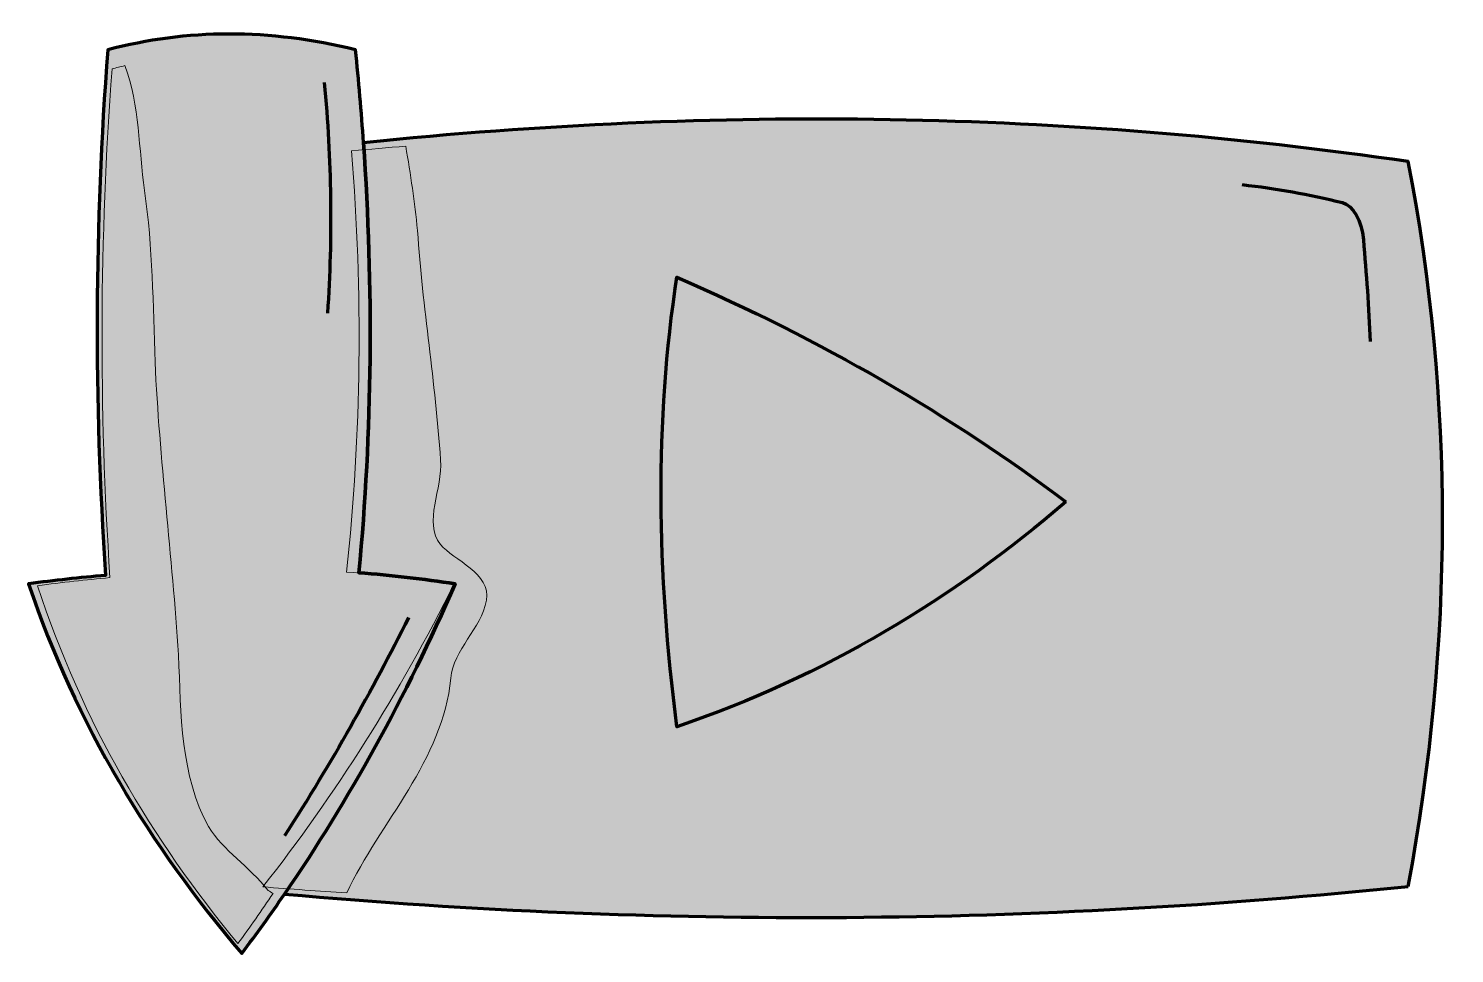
# Model space of a CAD drawing. Extents: x 157 to 784, y -497 to -90.
import ezdxf

# ---------------------------------------------------------------- set-up
doc = ezdxf.new("R2010")
doc.units = 0
doc.header["$MEASUREMENT"] = 0
doc.layers.add('Layer 1', color=7, linetype='Continuous', lineweight=0)

msp = doc.modelspace()

# ---------------------------------------------------------------- hatches: boundary and pattern name
at = {"layer": 'Layer 1', "true_color": 0x00a651, "transparency": 33554687}
h = msp.add_hatch(color=114, dxfattribs=at)
h.dxf.hatch_style = 2
edge = h.paths.add_edge_path()
edge.add_spline(control_points=[(344.38, -334.03), (322.77, -383.81), (297.68, -429.2), (269.32, -470.48), (263.21, -479.38), (256.94, -488.08), (250.53, -496.59), (210.25, -449.33), (177.64, -396.17), (156.67, -334.03), (168.03, -332.55), (179.34, -331.31), (190.58, -330.32), (185.32, -253.3), (185.64, -176.28), (191.53, -99.25), (226.32, -90.06), (262.64, -89.86), (300.6, -99.25), (301.98, -112.9), (303.14, -126.5), (304.07, -140.07), (308.5, -203.99), (307.97, -267.06), (302.06, -329.2), (316.29, -330.29), (330.4, -331.89), (344.38, -334.03)], knot_values=[0, 0, 0, 0, 1, 1, 1, 2, 2, 2, 3, 3, 3, 4, 4, 4, 5, 5, 5, 6, 6, 6, 7, 7, 7, 8, 8, 8, 9, 9, 9, 9], degree=3, periodic=0)
at = {"layer": 'Layer 1', "true_color": 0x006838, "transparency": 33554687}
h = msp.add_hatch(color=116, dxfattribs=at)
h.dxf.hatch_style = 2
edge = h.paths.add_edge_path()
edge.add_spline(control_points=[(235.85, -440.81), (223.64, -418.55), (223.64, -391.44), (222.7, -365.3), (219.88, -321.74), (214.25, -279.15), (212.37, -236.55), (211.43, -211.38), (211.43, -186.21), (207.68, -161.04), (205.15, -142.84), (205.64, -123.86), (199.02, -106.19), (197.15, -106.64), (195.27, -107.11), (193.41, -107.62), (187.87, -182.19), (187.57, -256.75), (192.51, -331.31), (181.96, -332.27), (171.34, -333.47), (160.67, -334.9), (180.36, -395.06), (210.99, -446.52), (248.81, -492.27), (254.09, -485.05), (259.26, -477.68), (264.32, -470.17), (263.57, -469.77), (262.83, -469.36), (262.15, -468.89), (253.69, -458.24), (242.42, -451.46), (235.85, -440.81)], knot_values=[0, 0, 0, 0, 1, 1, 1, 2, 2, 2, 3, 3, 3, 4, 4, 4, 5, 5, 5, 6, 6, 6, 7, 7, 7, 8, 8, 8, 9, 9, 9, 10, 10, 10, 11, 11, 11, 11], degree=3, periodic=0)
at = {"layer": 'Layer 1', "true_color": 0xed1c24, "transparency": 33554687}
h = msp.add_hatch(color=240, dxfattribs=at)
h.dxf.hatch_style = 2
edge = h.paths.add_edge_path()
edge.add_spline(control_points=[(763.81, -467.1), (598.98, -484.12), (434.15, -485.25), (269.32, -470.48), (297.68, -429.2), (322.77, -383.81), (344.38, -334.03), (330.4, -331.89), (316.29, -330.29), (302.06, -329.2), (307.97, -267.06), (308.5, -203.99), (304.07, -140.07), (459.71, -124.12), (613.03, -126.3), (763.81, -148.4), (784.16, -253.51), (783.74, -359.76), (763.81, -467.1)], knot_values=[0, 0, 0, 0, 1, 1, 1, 2, 2, 2, 3, 3, 3, 4, 4, 4, 5, 5, 5, 6, 6, 6, 6], degree=3, periodic=0)
at = {"layer": 'Layer 1', "true_color": 0xaf1116, "transparency": 33554687}
h = msp.add_hatch(color=244, dxfattribs=at)
h.dxf.hatch_style = 2
edge = h.paths.add_edge_path()
edge.add_spline(control_points=[(358.19, -341.26), (360.44, -329.5), (343.59, -323.62), (337.97, -316.77), (330.1, -306.97), (339.09, -292.27), (337.97, -279.54), (335.72, -245.25), (330.1, -212.92), (327.85, -178.63), (326.62, -166.29), (324.72, -153.95), (322.69, -141.61), (314.75, -142.25), (306.8, -142.91), (298.84, -143.62), (303.82, -206.24), (303.22, -268.03), (296.58, -328.91), (312.57, -329.97), (328.43, -331.54), (344.14, -333.64), (319.85, -382.41), (291.66, -426.87), (259.8, -467.31), (272.09, -468.28), (284.38, -469.16), (296.68, -469.99), (311.36, -438.88), (339.11, -411.57), (342.46, -375.55), (343.59, -362.81), (355.95, -353.99), (358.19, -341.26)], knot_values=[0, 0, 0, 0, 1, 1, 1, 2, 2, 2, 3, 3, 3, 4, 4, 4, 5, 5, 5, 6, 6, 6, 7, 7, 7, 8, 8, 8, 9, 9, 9, 10, 10, 10, 11, 11, 11, 11], degree=3, periodic=0)

# ---------------------------------------------------------------- linework, layer by layer
at = {"layer": 'Layer 1', "color": 250, "lineweight": 211, "true_color": 0x231f20}
for points, knots in [([(344.38, -334.03), (322.77, -383.81), (297.68, -429.2), (269.32, -470.48), (263.21, -479.38), (256.94, -488.08), (250.53, -496.59), (210.25, -449.33), (177.64, -396.17), (156.67, -334.03), (168.03, -332.55), (179.34, -331.31), (190.58, -330.32), (185.32, -253.3), (185.64, -176.28), (191.53, -99.25), (226.32, -90.06), (262.64, -89.86), (300.6, -99.25), (301.98, -112.9), (303.14, -126.5), (304.07, -140.07), (308.5, -203.99), (307.97, -267.06), (302.06, -329.2), (316.29, -330.29), (330.4, -331.89), (344.38, -334.03)], [0, 0, 0, 0, 1, 1, 1, 2, 2, 2, 3, 3, 3, 4, 4, 4, 5, 5, 5, 6, 6, 6, 7, 7, 7, 8, 8, 8, 9, 9, 9, 9]), ([(763.81, -467.1), (598.98, -484.12), (434.15, -485.25), (269.32, -470.48), (297.68, -429.2), (322.77, -383.81), (344.38, -334.03), (330.4, -331.89), (316.29, -330.29), (302.06, -329.2), (307.97, -267.06), (308.5, -203.99), (304.07, -140.07), (459.71, -124.12), (613.03, -126.3), (763.81, -148.4), (784.16, -253.51), (783.74, -359.76), (763.81, -467.1)], [0, 0, 0, 0, 1, 1, 1, 2, 2, 2, 3, 3, 3, 4, 4, 4, 5, 5, 5, 6, 6, 6, 6]), ([(613.19, -298.04), (562.6, -259.94), (505.7, -226.86), (441.99, -199.2), (432.26, -262.76), (433.16, -328.87), (441.99, -396.88), (507.43, -374.79), (563.42, -340.45), (613.19, -298.04)], [0, 0, 0, 0, 1, 1, 1, 2, 2, 2, 3, 3, 3, 3])]:
    msp.add_open_spline(points, degree=3, knots=knots, dxfattribs=at)
at = {"layer": 'Layer 1'}
for points in [[(235.85, -440.81), (223.64, -418.55), (223.64, -391.44), (222.7, -365.3), (219.88, -321.74), (214.25, -279.15), (212.37, -236.55), (211.43, -211.38), (211.43, -186.21), (207.68, -161.04), (205.15, -142.84), (205.64, -123.86), (199.02, -106.19), (197.15, -106.64), (195.27, -107.11), (193.41, -107.62), (187.87, -182.19), (187.57, -256.75), (192.51, -331.31), (181.96, -332.27), (171.34, -333.47), (160.67, -334.9), (180.36, -395.06), (210.99, -446.52), (248.81, -492.27), (254.09, -485.05), (259.26, -477.68), (264.32, -470.17), (263.57, -469.77), (262.83, -469.36), (262.15, -468.89), (253.69, -458.24), (242.42, -451.46), (235.85, -440.81)], [(358.19, -341.26), (360.44, -329.5), (343.59, -323.62), (337.97, -316.77), (330.1, -306.97), (339.09, -292.27), (337.97, -279.54), (335.72, -245.25), (330.1, -212.92), (327.85, -178.63), (326.62, -166.29), (324.72, -153.95), (322.69, -141.61), (314.75, -142.25), (306.8, -142.91), (298.84, -143.62), (303.82, -206.24), (303.22, -268.03), (296.58, -328.91), (312.57, -329.97), (328.43, -331.54), (344.14, -333.64), (319.85, -382.41), (291.66, -426.87), (259.8, -467.31), (272.09, -468.28), (284.38, -469.16), (296.68, -469.99), (311.36, -438.88), (339.11, -411.57), (342.46, -375.55), (343.59, -362.81), (355.95, -353.99), (358.19, -341.26)]]:
    msp.add_open_spline(points, degree=3, knots=[0, 0, 0, 0, 1, 1, 1, 2, 2, 2, 3, 3, 3, 4, 4, 4, 5, 5, 5, 6, 6, 6, 7, 7, 7, 8, 8, 8, 9, 9, 9, 10, 10, 10, 11, 11, 11, 11], dxfattribs=at)
at = {"layer": 'Layer 1', "color": 7, "lineweight": 211, "true_color": 0xefeff0}
for points in [[(286.8, -113.61), (290, -147.46), (290.48, -181.27), (288.23, -215.03)], [(323.95, -348.89), (307.86, -380.89), (289.93, -412.89), (269.32, -444.88)]]:
    msp.add_open_spline(points, degree=3, dxfattribs=at)
msp.add_open_spline([(690.77, -158.5), (705.53, -160.18), (720.23, -162.8), (734.85, -166.39), (739.55, -167.54), (743.29, -174.19), (744.06, -182.72), (745.4, -197.63), (746.4, -212.57), (747.06, -227.54)], degree=3, knots=[0, 0, 0, 0, 1, 1, 1, 2, 2, 2, 3, 3, 3, 3], dxfattribs=at)

doc.saveas('drawing.dxf')
